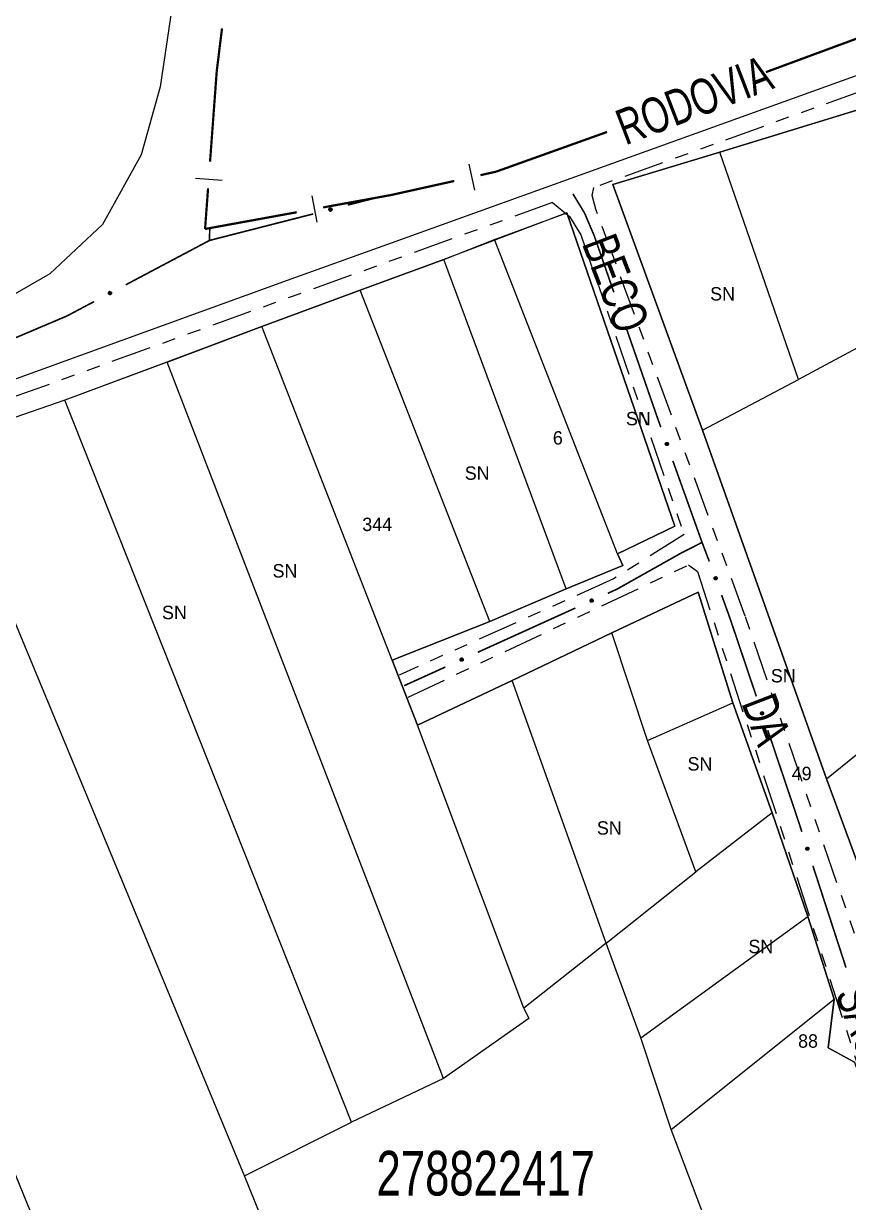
# Model space of a CAD drawing. Extents: x 204373 to 205952, y 4873300 to 4875179.
# Drawn here: x 205253.5 to 205346, y 4874860.3 to 4874992.3 of the extents above; entities that cross this region are included whole.
import ezdxf
from ezdxf.enums import TextEntityAlignment as Align

# ---------------------------------------------------------------- set-up
doc = ezdxf.new("R2010")
doc.units = 0
doc.header["$LTSCALE"] = 1.5
doc.header["$MEASUREMENT"] = 0
doc.linetypes.add('TRACO_25', pattern=[8, 3, -1, 1, -1, 1, -1])
for name, color, linetype in [('CD_MALHA_LOTES', 7, 'CONTINUOUS'), ('CD_TXT_QUADRA', 255, 'CONTINUOUS'), ('LM-LIM-SETORES-BAIRROS', 250, 'CONTINUOUS'), ('RU-QUADRA', 220, 'CONTINUOUS'), ('SV-EIXO-RUA-N-PAV', 6, 'CONTINUOUS'), ('SV-EIXO-RUA-PAV', 20, 'CONTINUOUS'), ('SV-FX-DOM-EST', 20, 'CONTINUOUS'), ('SV-ROD-ESTADUAIS', 20, 'CONTINUOUS'), ('SV-RUA-NAO-PAV', 7, 'CONTINUOUS'), ('SV-RUA-PAVIM', 7, 'CONTINUOUS'), ('SV-TXT-ROD-EST', 7, 'CONTINUOUS'), ('SV-TXT-RUA-PAV', 7, 'CONTINUOUS'), ('Th_NmrPort', 1, 'CONTINUOUS')]:
    doc.layers.add(name, color=color, linetype=linetype)
doc.styles.add('ARIAL', font='ARIAL.SHX')

msp = doc.modelspace()

# ---------------------------------------------------------------- linework, layer by layer
at = {"layer": 'CD_MALHA_LOTES', "linetype": 'Continuous', "flags": 128}
for points in [[(205331.543419, 4874977.899523), (205352.499932, 4874984.336166)], [(205319.568269, 4874974.306978), (205331.543419, 4874977.899523)], [(205340.375092, 4874952.452329), (205331.543419, 4874977.899523)], [(205329.597457, 4874946.764133), (205319.568269, 4874974.306978)], [(205306.308466, 4874968.150073), (205314.411558, 4874971.135422)], [(205314.411558, 4874971.135422), (205326.495115, 4874936.022025)], [(205300.622086, 4874965.875521), (205306.308466, 4874968.150073)], [(205320.097938, 4874932.915688), (205306.308466, 4874968.150073)], [(205291.239558, 4874962.463693), (205300.622086, 4874965.875521)], [(205314.31258, 4874928.982946), (205300.622086, 4874965.875521)], [(205280.220984, 4874958.399775), (205291.239558, 4874962.463693)], [(205305.761176, 4874925.334347), (205291.239558, 4874962.463693)], [(205269.607221, 4874954.402946), (205280.220984, 4874958.399775)], [(205294.815379, 4874921.001636), (205280.220984, 4874958.399775)], [(205352.050864, 4874958.739283), (205340.375092, 4874952.452329)], [(205269.607221, 4874954.402946), (205258.15269, 4874950.141309)], [(205300.573324, 4874874.139944), (205269.607221, 4874954.402946)], [(205329.597457, 4874946.764133), (205340.375092, 4874952.452329)], [(205258.15269, 4874950.141309), (205244.215009, 4874945.304738)], [(205290.286787, 4874869.22823), (205258.15269, 4874950.141309)], [(205343.518569, 4874907.695206), (205329.597457, 4874946.764133)], [(205278.284895, 4874863.227284), (205244.215009, 4874945.304738)], [(205326.495115, 4874936.022025), (205320.097938, 4874932.915688)], [(205320.097938, 4874932.915688), (205320.666576, 4874931.61508)], [(205320.666576, 4874931.61508), (205314.31258, 4874928.982946)], [(205314.31258, 4874928.982946), (205305.761176, 4874925.334347)], [(205319.443422, 4874924.080141), (205329.135013, 4874928.64089)], [(205329.135013, 4874928.64089), (205333.011649, 4874916.21285)], [(205305.761176, 4874925.334347), (205294.815379, 4874921.001636)], [(205308.269588, 4874918.721261), (205319.443422, 4874924.080141)], [(205323.434077, 4874911.994157), (205319.443422, 4874924.080141)], [(205294.815379, 4874921.001636), (205297.665847, 4874913.704438)], [(205343.518569, 4874907.695206), (205360.13409, 4874921.16725)], [(205297.665847, 4874913.704438), (205308.269588, 4874918.721261)], [(205318.816319, 4874889.304433), (205308.269588, 4874918.721261)], [(205323.434077, 4874911.994157), (205333.011649, 4874916.21285)], [(205333.011649, 4874916.21285), (205337.40137, 4874903.898828)], [(205309.580803, 4874882.007235), (205297.665847, 4874913.704438)], [(205328.849966, 4874897.285743), (205323.434077, 4874911.994157)], [(205349.955212, 4874890.181549), (205343.518569, 4874907.695206)], [(205337.40137, 4874903.898828), (205328.849966, 4874897.285743)], [(205337.40137, 4874903.898828), (205341.392025, 4874892.268919)], [(205318.816319, 4874889.304433), (205328.849966, 4874897.285743)], [(205322.692955, 4874878.700692), (205341.392025, 4874892.268919)], [(205341.392025, 4874892.268919), (205344.356511, 4874883.033403)], [(205318.816319, 4874889.304433), (205309.580803, 4874882.007235)], [(205322.692955, 4874878.700692), (205318.816319, 4874889.304433)], [(205326.113517, 4874868.439008), (205344.356511, 4874883.033403)], [(205344.356511, 4874883.033403), (205343.672399, 4874877.560505), (205346.636885, 4874875.964243), (205353.478008, 4874856.124987), (205353.478008, 4874853.844612), (205353.021934, 4874852.020313), (205351.197634, 4874850.880126), (205335.235014, 4874844.26704)], [(205309.580803, 4874882.007235), (205310.150896, 4874880.867048)], [(205310.150896, 4874880.867048), (205300.573324, 4874874.139944)], [(205326.113517, 4874868.439008), (205322.692955, 4874878.700692)], [(205300.573324, 4874874.139944), (205290.286787, 4874869.22823)], [(205278.284895, 4874863.227284), (205290.286787, 4874869.22823)], [(205335.235014, 4874844.26704), (205326.113517, 4874868.439008)], [(205251.377428, 4874866.324547), (205257.571953, 4874851.225392)], [(205293.190471, 4874826.447293), (205278.284895, 4874863.227284)]]:
    msp.add_lwpolyline(points, dxfattribs=at)
at = {"layer": 'LM-LIM-SETORES-BAIRROS', "const_width": 0.25}
for points in [[(205350.380828, 4874991.931986), (205337.247936, 4874987.081507)], [(205275.175258, 4874986.989266), (205275.766075, 4874991.781447)], [(205274.423869, 4874976.845521), (205275.162586, 4874986.818199)], [(205275.162586, 4874986.818199), (205275.175258, 4874986.989266)], [(205337.247936, 4874987.081507), (205336.710365, 4874986.882962)], [(205318.908704, 4874980.180466), (205306.668977, 4874975.799932)], [(205306.46955, 4874975.728558), (205304.723946, 4874975.340646)], [(205306.668977, 4874975.799932), (205306.46955, 4874975.728558)], [(205273.865873, 4874969.312573), (205274.202254, 4874973.853718)], [(205301.795385, 4874974.689854), (205294.962076, 4874973.17134)], [(205294.685089, 4874973.109788), (205287.094062, 4874971.725261)], [(205294.962076, 4874973.17134), (205294.685089, 4874973.109788)], [(205284.142749, 4874971.186971), (205274.305042, 4874969.392672)], [(205274.305042, 4874969.392672), (205273.865873, 4874969.312573)]]:
    msp.add_lwpolyline(points, dxfattribs=at)
at = {"layer": 'LM-LIM-SETORES-BAIRROS'}
for points in [[(205303.422363, 4874976.587996), (205304.073155, 4874973.659435)], [(205275.772028, 4874974.740178), (205272.780224, 4874974.961793)], [(205285.841146, 4874973.021487), (205286.379436, 4874970.070175)]]:
    msp.add_lwpolyline(points, dxfattribs=at)
at = {"layer": 'RU-QUADRA', "linetype": 'Continuous', "flags": 128}
msp.add_lwpolyline([(205382.587496, 4874938.381528), (205373.456444, 4874961.73307), (205370.762035, 4874968.319403), (205362.978188, 4874987.629332), (205352.499932, 4874984.336166), (205331.543419, 4874977.899523), (205319.568269, 4874974.306978), (205329.597457, 4874946.764133), (205343.518569, 4874907.695206), (205349.955212, 4874890.181549), (205355.643409, 4874874.015096), (205359.235954, 4874864.285287), (205364.475082, 4874850.513864), (205383.186254, 4874856.651129), (205397.257055, 4874862.189636), (205410.42972, 4874866.830006), (205401.148979, 4874890.929996), (205397.706123, 4874900.210737), (205393.814199, 4874909.641168), (205389.323518, 4874921.316939)], close=True, dxfattribs=at)
msp.add_lwpolyline([(205346.636885, 4874875.964243), (205343.672399, 4874877.560505), (205344.356511, 4874883.033403), (205341.392025, 4874892.268919), (205337.40137, 4874903.898828), (205333.011649, 4874916.21285), (205329.135013, 4874928.64089), (205319.443422, 4874924.080141), (205308.269588, 4874918.721261), (205297.665847, 4874913.704438), (205294.815379, 4874921.001636), (205305.761176, 4874925.334347), (205314.31258, 4874928.982946), (205320.666576, 4874931.61508), (205320.097938, 4874932.915688), (205326.495115, 4874936.022025), (205314.411558, 4874971.135422), (205300.622086, 4874965.875521), (205291.239558, 4874962.463693), (205280.220984, 4874958.399775), (205269.573845, 4874954.402946), (205258.15269, 4874950.14421), (205244.215009, 4874945.304738)], dxfattribs=at)
at = {"layer": 'SV-EIXO-RUA-N-PAV', "const_width": 0.18}
for points in [[(205315.0821, 4874973.251371), (205316.120056, 4874971.541796)], [(205316.120056, 4874971.541796), (205316.398178, 4874971.083713)], [(205316.398178, 4874971.083713), (205317.360531, 4874968.81531)], [(205317.360531, 4874968.81531), (205317.482007, 4874968.528973)], [(205317.482007, 4874968.528973), (205319.676662, 4874962.210295)], [(205320.989067, 4874958.431725), (205324.270077, 4874948.985299)], [(205324.270077, 4874948.985299), (205324.526896, 4874948.245887)], [(205324.526896, 4874948.245887), (205324.937304, 4874947.099902)], [(205326.285935, 4874943.334109), (205329.320354, 4874934.861076)], [(205329.558959, 4874934.194818), (205327.774752, 4874933.291155)], [(205329.320354, 4874934.861076), (205329.558959, 4874934.194818)], [(205329.558959, 4874934.194818), (205330.375009, 4874932.052687)], [(205327.283474, 4874933.042333), (205320.790844, 4874929.390228)], [(205327.774752, 4874933.291155), (205327.283474, 4874933.042333)], [(205320.034774, 4874928.964939), (205319.003388, 4874928.497117)], [(205320.790844, 4874929.390228), (205320.034774, 4874928.964939)], [(205331.749721, 4874928.296491), (205332.426681, 4874926.414544)], [(205315.360608, 4874926.844801), (205304.432266, 4874921.887852)], [(205332.426681, 4874926.414544), (205332.73303, 4874925.562894)], [(205332.73303, 4874925.562894), (205335.640717, 4874916.945293)], [(205300.789485, 4874920.235536), (205296.236009, 4874918.170141)], [(205296.236009, 4874918.170141), (205296.174471, 4874918.142228)], [(205336.919534, 4874913.155223), (205340.116577, 4874903.68005)], [(205340.116577, 4874903.68005), (205340.203708, 4874903.421816)], [(205340.203708, 4874903.421816), (205340.737891, 4874901.779021)], [(205341.97481, 4874897.975071), (205345.685567, 4874886.563223)]]:
    msp.add_lwpolyline(points, dxfattribs=at)
at = {"layer": 'SV-EIXO-RUA-N-PAV'}
for points in [[(205320.38971, 4874960.492854), (205320.434023, 4874960.472158), (205320.467876, 4874960.445309), (205320.489666, 4874960.414789), (205320.501889, 4874960.382798), (205320.510707, 4874960.348662), (205320.512005, 4874960.312284), (205320.504501, 4874960.271589), (205320.484052, 4874960.226991), (205320.454269, 4874960.194119), (205320.42549, 4874960.171156), (205320.392866, 4874960.15649), (205320.359561, 4874960.148479), (205320.321729, 4874960.148381), (205320.280563, 4874960.156387), (205320.236215, 4874960.178035), (205320.203207, 4874960.204585), (205320.182906, 4874960.234659), (205320.168369, 4874960.26755), (205320.159784, 4874960.302509), (205320.158716, 4874960.338225), (205320.166852, 4874960.379658), (205320.188799, 4874960.423147), (205320.214903, 4874960.456371), (205320.244684, 4874960.477089), (205320.277388, 4874960.490671), (205320.311519, 4874960.499932), (205320.348033, 4874960.502758), (205320.38971, 4874960.492854)], [(205325.666811, 4874945.389388), (205325.711322, 4874945.369118), (205325.745431, 4874945.342595), (205325.767513, 4874945.312286), (205325.780043, 4874945.280414), (205325.789188, 4874945.246364), (205325.790835, 4874945.21), (205325.783723, 4874945.169235), (205325.763703, 4874945.124442), (205325.734236, 4874945.091286), (205325.70568, 4874945.068047), (205325.673198, 4874945.053069), (205325.639971, 4874945.044738), (205325.602142, 4874945.044277), (205325.560901, 4874945.051888), (205325.516347, 4874945.073109), (205325.483086, 4874945.09934), (205325.462497, 4874945.129218), (205325.447645, 4874945.161968), (205325.438725, 4874945.196843), (205325.437314, 4874945.232548), (205325.445052, 4874945.274057), (205325.466579, 4874945.317754), (205325.492363, 4874945.351227), (205325.521944, 4874945.37223), (205325.554516, 4874945.386126), (205325.588556, 4874945.395714), (205325.625041, 4874945.398891), (205325.666811, 4874945.389388)], [(205331.127712, 4874930.350898), (205331.172251, 4874930.330691), (205331.206397, 4874930.304216), (205331.228522, 4874930.273938), (205331.241096, 4874930.242084), (205331.25029, 4874930.208047), (205331.251987, 4874930.171685), (205331.244932, 4874930.13091), (205331.224975, 4874930.086089), (205331.195556, 4874930.052892), (205331.167031, 4874930.029613), (205331.134571, 4874930.014589), (205331.101356, 4874930.006212), (205331.063527, 4874930.005697), (205331.022275, 4874930.01325), (205330.977692, 4874930.034409), (205330.944394, 4874930.060593), (205330.923763, 4874930.090442), (205330.908865, 4874930.123171), (205330.899896, 4874930.158033), (205330.898435, 4874930.193736), (205330.906114, 4874930.235256), (205330.927581, 4874930.278983), (205330.953318, 4874930.312493), (205330.982869, 4874930.333537), (205331.015421, 4874930.347479), (205331.049448, 4874930.357115), (205331.085929, 4874930.360343), (205331.127712, 4874930.350898)], [(205317.358319, 4874927.63006), (205317.34176, 4874927.58404), (205317.318118, 4874927.547875), (205317.289718, 4874927.523386), (205317.258978, 4874927.50829), (205317.225791, 4874927.496388), (205317.189684, 4874927.491771), (205317.148474, 4874927.495523), (205317.102193, 4874927.51181), (205317.066736, 4874927.538463), (205317.041238, 4874927.565023), (205317.023651, 4874927.596169), (205317.012629, 4874927.628603), (205317.009073, 4874927.666268), (205317.013283, 4874927.707993), (205317.030787, 4874927.754134), (205317.054208, 4874927.789431), (205317.0823, 4874927.812396), (205317.113725, 4874927.829878), (205317.147752, 4874927.841623), (205317.183222, 4874927.845952), (205317.225225, 4874927.841637), (205317.270538, 4874927.823758), (205317.306009, 4874927.8008), (205317.329362, 4874927.773037), (205317.345877, 4874927.741712), (205317.358219, 4874927.70857), (205317.364372, 4874927.672468), (205317.358319, 4874927.63006)], [(205302.787196, 4874921.020796), (205302.770637, 4874920.974776), (205302.746995, 4874920.93861), (205302.718595, 4874920.914121), (205302.687856, 4874920.899025), (205302.654668, 4874920.887123), (205302.618561, 4874920.882506), (205302.577351, 4874920.886258), (205302.53107, 4874920.902545), (205302.495613, 4874920.929199), (205302.470115, 4874920.955758), (205302.452529, 4874920.986905), (205302.441507, 4874921.019338), (205302.437951, 4874921.057003), (205302.442161, 4874921.098728), (205302.459664, 4874921.144869), (205302.483085, 4874921.180166), (205302.511177, 4874921.203131), (205302.542602, 4874921.220614), (205302.57663, 4874921.232358), (205302.612099, 4874921.236687), (205302.654103, 4874921.232372), (205302.699415, 4874921.214493), (205302.734886, 4874921.191535), (205302.75824, 4874921.163773), (205302.774754, 4874921.132447), (205302.787097, 4874921.099306), (205302.793249, 4874921.063203), (205302.787196, 4874921.020796)], [(205336.338493, 4874915.221591), (205336.382622, 4874915.200502), (205336.416235, 4874915.173354), (205336.437753, 4874915.142642), (205336.449692, 4874915.110544), (205336.458207, 4874915.07633), (205336.459181, 4874915.039942), (205336.451317, 4874914.999316), (205336.430473, 4874914.954901), (205336.400399, 4874914.922295), (205336.371417, 4874914.899587), (205336.338664, 4874914.885212), (205336.305289, 4874914.877497), (205336.267458, 4874914.877734), (205336.226365, 4874914.886106), (205336.182211, 4874914.908147), (205336.14944, 4874914.934988), (205336.129406, 4874914.965241), (205336.115162, 4874914.99826), (205336.106888, 4874915.033293), (205336.106137, 4874915.069018), (205336.11464, 4874915.110378), (205336.136972, 4874915.153669), (205336.16337, 4874915.18666), (205336.193334, 4874915.207113), (205336.226157, 4874915.220404), (205336.260369, 4874915.229362), (205336.296906, 4874915.231865), (205336.338493, 4874915.221591)], [(205341.416605, 4874900.047724), (205341.460498, 4874900.02615), (205341.49381, 4874899.998632), (205341.514988, 4874899.967684), (205341.526572, 4874899.935457), (205341.534709, 4874899.901152), (205341.535282, 4874899.864755), (205341.52697, 4874899.824218), (205341.505637, 4874899.780035), (205341.475205, 4874899.747763), (205341.445974, 4874899.725377), (205341.413065, 4874899.711364), (205341.379607, 4874899.704017), (205341.34178, 4874899.704672), (205341.300782, 4874899.713497), (205341.256874, 4874899.736023), (205341.224401, 4874899.763225), (205341.204702, 4874899.793697), (205341.190824, 4874899.826871), (205341.182936, 4874899.861994), (205341.18258, 4874899.897725), (205341.191539, 4874899.938988), (205341.214347, 4874899.98203), (205341.241107, 4874900.014728), (205341.271295, 4874900.034849), (205341.304263, 4874900.047777), (205341.338571, 4874900.056357), (205341.375134, 4874900.058456), (205341.416605, 4874900.047724)]]:
    msp.add_lwpolyline(points, close=True, dxfattribs=at)
for points in [[(205320.158716, 4874960.338225), (205320.236215, 4874960.178035)], [(205320.159784, 4874960.302509), (205320.203207, 4874960.204585)], [(205320.161274, 4874960.316476), (205320.217144, 4874960.19721)], [(205320.166839, 4874960.354521), (205320.255405, 4874960.174387)], [(205320.166852, 4874960.379658), (205320.280563, 4874960.156387)], [(205320.180531, 4874960.398277), (205320.299663, 4874960.155092)], [(205320.188799, 4874960.423147), (205320.321729, 4874960.148381)], [(205320.201617, 4874960.43738), (205320.338102, 4874960.152553)], [(205320.214903, 4874960.456371), (205320.359561, 4874960.148479)], [(205320.230206, 4874960.463199), (205320.374749, 4874960.155171)], [(205320.244684, 4874960.477089), (205320.392866, 4874960.15649)], [(205320.261481, 4874960.481284), (205320.406133, 4874960.164626)], [(205320.277388, 4874960.490671), (205320.42549, 4874960.171156)], [(205320.296731, 4874960.492083), (205320.439932, 4874960.187922)], [(205320.311519, 4874960.499932), (205320.454269, 4874960.194119)], [(205320.331194, 4874960.496831), (205320.468073, 4874960.21503)], [(205320.348033, 4874960.502758), (205320.484052, 4874960.226991)], [(205320.367448, 4874960.496422), (205320.491343, 4874960.252002)], [(205320.38971, 4874960.492854), (205320.504501, 4874960.271589)], [(205320.413389, 4874960.4806), (205320.505429, 4874960.298784)], [(205320.434023, 4874960.472158), (205320.512005, 4874960.312284)], [(205320.453387, 4874960.456936), (205320.50752, 4874960.338512)], [(205320.467876, 4874960.445309), (205320.510707, 4874960.348662)], [(205325.437314, 4874945.232548), (205325.516347, 4874945.073109)], [(205325.438725, 4874945.196843), (205325.483086, 4874945.09934)], [(205325.440081, 4874945.210824), (205325.497093, 4874945.0921)], [(205325.445052, 4874945.274057), (205325.560901, 4874945.051888)], [(205325.445279, 4874945.24892), (205325.535571, 4874945.069646)], [(205325.45855, 4874945.292806), (205325.580013, 4874945.050776)], [(205325.466579, 4874945.317754), (205325.602142, 4874945.044277)], [(205325.47926, 4874945.332109), (205325.618474, 4874945.048607)], [(205325.492363, 4874945.351227), (205325.639971, 4874945.044738)], [(205325.5076, 4874945.358202), (205325.655095, 4874945.051576)], [(205325.521944, 4874945.37223), (205325.673198, 4874945.053069)], [(205325.5387, 4874945.376586), (205325.686386, 4874945.061333)], [(205325.554516, 4874945.386126), (205325.70568, 4874945.068047)], [(205325.573845, 4874945.387723), (205325.71996, 4874945.084951)], [(205325.588556, 4874945.395714), (205325.734236, 4874945.091286)], [(205325.608261, 4874945.392802), (205325.747839, 4874945.112328)], [(205325.625041, 4874945.398891), (205325.763703, 4874945.124442)], [(205325.644517, 4874945.392742), (205325.770754, 4874945.149522)], [(205325.666811, 4874945.389388), (205325.783723, 4874945.169235)], [(205325.690608, 4874945.377361), (205325.784389, 4874945.196438)], [(205325.711322, 4874945.369118), (205325.790835, 4874945.21)], [(205325.730831, 4874945.354082), (205325.786098, 4874945.236183)], [(205325.745431, 4874945.342595), (205325.789188, 4874945.246364)], [(205330.898435, 4874930.193736), (205330.977692, 4874930.034409)], [(205330.899896, 4874930.158033), (205330.944394, 4874930.060593)], [(205330.901232, 4874930.172016), (205330.958411, 4874930.053373)], [(205330.906114, 4874930.235256), (205331.022275, 4874930.01325)], [(205330.906377, 4874930.21012), (205330.996921, 4874930.030972)], [(205330.919587, 4874930.254024), (205331.041389, 4874930.012165)], [(205330.927581, 4874930.278983), (205331.063527, 4874930.005697)], [(205330.940241, 4874930.293357), (205331.079853, 4874930.01005)], [(205330.953318, 4874930.312493), (205331.101356, 4874930.006212)], [(205330.968544, 4874930.319489), (205331.11647, 4874930.01307)], [(205330.982869, 4874930.333537), (205331.134571, 4874930.014589)], [(205330.999618, 4874930.337917), (205331.147747, 4874930.022871)], [(205331.015421, 4874930.347479), (205331.167031, 4874930.029613)], [(205331.034748, 4874930.349104), (205331.181288, 4874930.046537)], [(205331.049448, 4874930.357115), (205331.195556, 4874930.052892)], [(205331.069156, 4874930.35423), (205331.209129, 4874930.073953)], [(205331.085929, 4874930.360343), (205331.224975, 4874930.086089)], [(205331.105413, 4874930.354221), (205331.231991, 4874930.111179)], [(205331.127712, 4874930.350898), (205331.244932, 4874930.13091)], [(205331.151525, 4874930.338906), (205331.24556, 4874930.158114)], [(205331.172251, 4874930.330691), (205331.251987, 4874930.171685)], [(205331.191781, 4874930.315683), (205331.247214, 4874930.197862)], [(205331.206397, 4874930.304216), (205331.25029, 4874930.208047)], [(205317.270538, 4874927.823758), (205317.009073, 4874927.666268)], [(205317.306009, 4874927.8008), (205317.012629, 4874927.628603)], [(205317.225225, 4874927.841637), (205317.013283, 4874927.707993)], [(205317.245017, 4874927.829718), (205317.01374, 4874927.688854)], [(205317.285883, 4874927.812295), (205317.014725, 4874927.650344)], [(205317.314207, 4874927.786185), (205317.020682, 4874927.61409)], [(205317.329362, 4874927.773037), (205317.023651, 4874927.596169)], [(205317.200192, 4874927.839353), (205317.028908, 4874927.734691)], [(205317.183222, 4874927.845952), (205317.030787, 4874927.754134)], [(205317.335076, 4874927.756694), (205317.032967, 4874927.583702)], [(205317.345877, 4874927.741712), (205317.041238, 4874927.565023)], [(205317.161797, 4874927.841416), (205317.048138, 4874927.774878)], [(205317.147752, 4874927.841623), (205317.054208, 4874927.789431)], [(205317.349052, 4874927.722579), (205317.059254, 4874927.552174)], [(205317.358219, 4874927.70857), (205317.066736, 4874927.538463)], [(205317.35693, 4874927.688694), (205317.088821, 4874927.526629)], [(205317.364372, 4874927.672468), (205317.102193, 4874927.51181)], [(205317.359837, 4874927.652555), (205317.127766, 4874927.506835)], [(205317.358319, 4874927.63006), (205317.148474, 4874927.495523)], [(205317.348281, 4874927.60536), (205317.17564, 4874927.497085)], [(205317.34176, 4874927.58404), (205317.189684, 4874927.491771)], [(205317.328372, 4874927.563366), (205317.215392, 4874927.498635)], [(205317.318118, 4874927.547875), (205317.225791, 4874927.496388)], [(205302.699415, 4874921.214493), (205302.437951, 4874921.057003)], [(205302.734886, 4874921.191535), (205302.441507, 4874921.019338)], [(205302.654103, 4874921.232372), (205302.442161, 4874921.098728)], [(205302.673894, 4874921.220453), (205302.442617, 4874921.079589)], [(205302.71476, 4874921.20303), (205302.443602, 4874921.04108)], [(205302.743084, 4874921.176921), (205302.449559, 4874921.004825)], [(205302.75824, 4874921.163773), (205302.452529, 4874920.986905)], [(205302.629069, 4874921.230088), (205302.457786, 4874921.125426)], [(205302.612099, 4874921.236687), (205302.459664, 4874921.144869)], [(205302.763953, 4874921.14743), (205302.461844, 4874920.974437)], [(205302.774754, 4874921.132447), (205302.470115, 4874920.955758)], [(205302.590675, 4874921.232151), (205302.477015, 4874921.165614)], [(205302.57663, 4874921.232358), (205302.483085, 4874921.180166)], [(205302.777929, 4874921.113314), (205302.488131, 4874920.942909)], [(205302.787097, 4874921.099306), (205302.495613, 4874920.929199)], [(205302.785807, 4874921.079429), (205302.517698, 4874920.917364)], [(205302.793249, 4874921.063203), (205302.53107, 4874920.902545)], [(205302.788714, 4874921.04329), (205302.556643, 4874920.89757)], [(205302.787196, 4874921.020796), (205302.577351, 4874920.886258)], [(205302.777158, 4874920.996095), (205302.604517, 4874920.88782)], [(205302.770637, 4874920.974776), (205302.618561, 4874920.882506)], [(205302.757249, 4874920.954101), (205302.644269, 4874920.88937)], [(205302.746995, 4874920.93861), (205302.654668, 4874920.887123)], [(205336.106137, 4874915.069018), (205336.182211, 4874914.908147)], [(205336.106888, 4874915.033293), (205336.14944, 4874914.934988)], [(205336.108502, 4874915.047247), (205336.16331, 4874914.92749)], [(205336.114404, 4874915.085241), (205336.201368, 4874914.904329)], [(205336.11464, 4874915.110378), (205336.226365, 4874914.886106)], [(205336.128483, 4874915.128874), (205336.245453, 4874914.884641)], [(205336.136972, 4874915.153669), (205336.267458, 4874914.877734)], [(205336.149916, 4874915.167788), (205336.283867, 4874914.881761)], [(205336.16337, 4874915.18666), (205336.305289, 4874914.877497)], [(205336.178733, 4874915.193352), (205336.320537, 4874914.884053)], [(205336.193334, 4874915.207113), (205336.338664, 4874914.885212)], [(205336.210167, 4874915.211159), (205336.352003, 4874914.89323)], [(205336.226157, 4874915.220404), (205336.371417, 4874914.899587)], [(205336.245512, 4874915.221645), (205336.386007, 4874914.916225)], [(205336.260369, 4874915.229362), (205336.400399, 4874914.922295)], [(205336.280016, 4874915.226087), (205336.414388, 4874914.943082)], [(205336.296906, 4874915.231865), (205336.430473, 4874914.954901)], [(205336.316265, 4874915.225356), (205336.437986, 4874914.979846)], [(205336.338493, 4874915.221591), (205336.451317, 4874914.999316)], [(205336.362063, 4874915.209127), (205336.452486, 4874915.026502)], [(205336.382622, 4874915.200502), (205336.459181, 4874915.039942)], [(205336.40185, 4874915.185109), (205336.454929, 4874915.066209)], [(205336.416235, 4874915.173354), (205336.458207, 4874915.07633)], [(205341.18258, 4874899.897725), (205341.256874, 4874899.736023)], [(205341.182936, 4874899.861994), (205341.224401, 4874899.763225)], [(205341.184704, 4874899.875929), (205341.238188, 4874899.755574)], [(205341.191025, 4874899.913855), (205341.275987, 4874899.731994)], [(205341.191539, 4874899.938988), (205341.300782, 4874899.713497)], [(205341.205585, 4874899.957331), (205341.319853, 4874899.711822)], [(205341.214347, 4874899.98203), (205341.34178, 4874899.704672)], [(205341.227446, 4874899.996005), (205341.358233, 4874899.708518)], [(205341.241107, 4874900.014728), (205341.379607, 4874899.704017)], [(205341.256543, 4874900.02125), (205341.394925, 4874899.710405)], [(205341.271295, 4874900.034849), (205341.413065, 4874899.711364)], [(205341.288172, 4874900.038709), (205341.426491, 4874899.719235)], [(205341.304263, 4874900.047777), (205341.445974, 4874899.725377)], [(205341.32363, 4874900.048804), (205341.460747, 4874899.741852)], [(205341.338571, 4874900.056357), (205341.475205, 4874899.747763)], [(205341.358181, 4874900.052865), (205341.489422, 4874899.768395)], [(205341.375134, 4874900.058456), (205341.505637, 4874899.780035)], [(205341.39442, 4874900.051735), (205341.513424, 4874899.804896)], [(205341.416605, 4874900.047724), (205341.52697, 4874899.824218)], [(205341.440037, 4874900.035001), (205341.528438, 4874899.851389)], [(205341.460498, 4874900.02615), (205341.535282, 4874899.864755)], [(205341.479556, 4874900.010545), (205341.53132, 4874899.891067)], [(205341.49381, 4874899.998632), (205341.534709, 4874899.901152)]]:
    msp.add_lwpolyline(points, dxfattribs=at)
at = {"layer": 'SV-EIXO-RUA-PAV', "const_width": 0.18}
for points in [[(205289.858346, 4874971.988602), (205292.764876, 4874972.731625)], [(205292.764876, 4874972.731625), (205293.146256, 4874972.82912)], [(205274.356852, 4874968.025814), (205285.982972, 4874970.997905)], [(205274.367939, 4874968.409825), (205274.356852, 4874968.025814)], [(205274.396798, 4874969.409408), (205274.367939, 4874968.409825)], [(205274.356852, 4874968.025814), (205264.976761, 4874963.054927)], [(205261.442382, 4874961.181918), (205258.791597, 4874959.777161)], [(205258.394642, 4874959.566798), (205250.522046, 4874956.229502)], [(205258.791597, 4874959.777161), (205258.394642, 4874959.566798)]]:
    msp.add_lwpolyline(points, dxfattribs=at)
at = {"layer": 'SV-EIXO-RUA-PAV'}
for points in [[(205287.754191, 4874971.564319), (205287.778533, 4874971.606739), (205287.808128, 4874971.63822), (205287.840369, 4874971.657372), (205287.873273, 4874971.666867), (205287.908029, 4874971.67279), (205287.944387, 4874971.67103), (205287.984309, 4874971.660138), (205288.027034, 4874971.636019), (205288.05729, 4874971.603582), (205288.077758, 4874971.572977), (205288.089634, 4874971.539238), (205288.094822, 4874971.505378), (205288.091745, 4874971.467671), (205288.080312, 4874971.427322), (205288.055019, 4874971.384947), (205288.025794, 4874971.354284), (205287.994122, 4874971.336578), (205287.960127, 4874971.324853), (205287.924571, 4874971.319231), (205287.888891, 4874971.321164), (205287.848287, 4874971.332749), (205287.806794, 4874971.358267), (205287.775877, 4874971.387067), (205287.757731, 4874971.418482), (205287.746942, 4874971.45221), (205287.740577, 4874971.486998), (205287.740825, 4874971.52362), (205287.754191, 4874971.564319)], [(205263.388072, 4874962.088435), (205263.374372, 4874962.041484), (205263.352997, 4874962.003934), (205263.326154, 4874961.977747), (205263.2964, 4874961.960791), (205263.264007, 4874961.946872), (205263.228252, 4874961.940045), (205263.186889, 4874961.941258), (205263.139695, 4874961.954671), (205263.102668, 4874961.979096), (205263.075586, 4874962.004038), (205263.056119, 4874962.034046), (205263.043125, 4874962.065741), (205263.037261, 4874962.103116), (205263.0389, 4874962.145021), (205263.053535, 4874962.19215), (205263.074743, 4874962.228819), (205263.101372, 4874962.253467), (205263.131663, 4874962.272847), (205263.164904, 4874962.286661), (205263.200041, 4874962.29316), (205263.24223, 4874962.291434), (205263.288555, 4874962.276373), (205263.32537, 4874962.255638), (205263.350385, 4874962.229363), (205263.368794, 4874962.199111), (205263.383149, 4874962.16679), (205263.391508, 4874962.131134), (205263.388072, 4874962.088435)]]:
    msp.add_lwpolyline(points, close=True, dxfattribs=at)
for points in [[(205287.740577, 4874971.486998), (205288.05729, 4874971.603582)], [(205287.740825, 4874971.52362), (205288.027034, 4874971.636019)], [(205287.745319, 4874971.506343), (205288.037612, 4874971.619092)], [(205287.746942, 4874971.45221), (205288.077758, 4874971.572977)], [(205287.747157, 4874971.471603), (205288.062263, 4874971.588775)], [(205287.748768, 4874971.542435), (205288.002723, 4874971.645383)], [(205287.754191, 4874971.564319), (205287.984309, 4874971.660138)], [(205287.75496, 4874971.435571), (205288.082639, 4874971.553141)], [(205287.757731, 4874971.418482), (205288.089634, 4874971.539238)], [(205287.768389, 4874971.586887), (205287.957287, 4874971.663344)], [(205287.770357, 4874971.402889), (205288.089428, 4874971.521074)], [(205287.775877, 4874971.387067), (205288.094822, 4874971.505378)], [(205287.778533, 4874971.606739), (205287.944387, 4874971.67103)], [(205287.793686, 4874971.372234), (205288.088961, 4874971.484336)], [(205287.795326, 4874971.624758), (205287.917875, 4874971.668762)], [(205287.806794, 4874971.358267), (205288.091745, 4874971.467671)], [(205287.808128, 4874971.63822), (205287.908029, 4874971.67279)], [(205287.830881, 4874971.347941), (205288.083206, 4874971.446247)], [(205287.848287, 4874971.332749), (205288.080312, 4874971.427322)], [(205287.873335, 4874971.330626), (205288.060265, 4874971.403764)], [(205287.888891, 4874971.321164), (205288.055019, 4874971.384947)], [(205287.910778, 4874971.321888), (205288.034312, 4874971.367552)], [(205287.924571, 4874971.319231), (205288.025794, 4874971.354284)], [(205263.288555, 4874962.276373), (205263.037261, 4874962.103116)], [(205263.24223, 4874962.291434), (205263.0389, 4874962.145021)], [(205263.262716, 4874962.280754), (205263.040531, 4874962.125946)], [(205263.32537, 4874962.255638), (205263.043125, 4874962.065741)], [(205263.304576, 4874962.265874), (205263.043881, 4874962.08757)], [(205263.334451, 4874962.241555), (205263.052054, 4874962.05175)], [(205263.217384, 4874962.287616), (205263.052855, 4874962.172628)], [(205263.200041, 4874962.29316), (205263.053535, 4874962.19215)], [(205263.350385, 4874962.229363), (205263.056119, 4874962.034046)], [(205263.357092, 4874962.213402), (205263.066182, 4874962.022174)], [(205263.178936, 4874962.287317), (205263.069579, 4874962.213921)], [(205263.164904, 4874962.286661), (205263.074743, 4874962.228819)], [(205263.368794, 4874962.199111), (205263.075586, 4874962.004038)], [(205263.373138, 4874962.180209), (205263.094357, 4874961.992321)], [(205263.383149, 4874962.16679), (205263.102668, 4874961.979096)], [(205263.383083, 4874962.146872), (205263.125438, 4874961.96864)], [(205263.391508, 4874962.131134), (205263.139695, 4874961.954671)], [(205263.388205, 4874962.11098), (205263.165525, 4874961.951277)], [(205263.388072, 4874962.088435), (205263.186889, 4874961.941258)], [(205263.37957, 4874962.063164), (205263.213908, 4874961.944487)], [(205263.374372, 4874962.041484), (205263.228252, 4874961.940045)], [(205263.362279, 4874962.020026), (205263.25349, 4874961.948476)], [(205263.352997, 4874962.003934), (205263.264007, 4874961.946872)]]:
    msp.add_lwpolyline(points, dxfattribs=at)
at = {"layer": 'SV-FX-DOM-EST', "linetype": 'TRACO_25'}
for points in [[(205362.261196, 4874990.215371, 6.380766), (205359.002977, 4874988.949959, 8.238495), (205317.44092, 4874973.947415, 8.238495)], [(205312.81669, 4874972.278219, 8.238495), (205248.258696, 4874948.974894, 8.535731), (205206.719089, 4874933.864801, 8.535731)]]:
    msp.add_polyline3d(points, dxfattribs=at)
at = {"layer": 'SV-ROD-ESTADUAIS', "linetype": 'Continuous'}
msp.add_polyline3d([(205796.764793, 4875160.201028, 9.44499), (205793.071295, 4875159.315847, 9.44499), (205773.394142, 4875153.432054, 8.929202), (205753.508058, 4875146.371774, 8.47891), (205741.740822, 4875141.889276, 8.020432), (205699.465086, 4875125.206169, 8.288033), (205614.83703, 4875091.799457, 6.133069), (205513.898154, 4875051.661165, 5.563365), (205438.148358, 4875021.472355, 6.331226), (205350.858763, 4874987.919611, 8.535731), (205295.64072, 4874968.065031, 8.535731)], dxfattribs=at)
at = {"layer": 'SV-RUA-NAO-PAV', "linetype": 'TRACO_25'}
for points in [[(205362.261196, 4874990.215371, 7.966028), (205364.839639, 4874988.215273, 7.966028), (205365.824946, 4874985.714436, 7.941258), (205397.479805, 4874908.429647, 8.709119), (205412.35928, 4874867.971615, 9.006355), (205412.327652, 4874864.398215, 9.006355), (205410.657286, 4874860.638973, 9.006355), (205408.446906, 4874858.47035, 9.006355), (205372.2182, 4874845.826737, 9.749447), (205366.023617, 4874845.960801, 9.749447), (205362.587672, 4874847.603966, 9.749447), (205360.297699, 4874850.670809, 9.798986), (205334.392591, 4874925.938222, 9.179744), (205317.644573, 4874971.547966, 8.510962), (205317.22981, 4874973.0619, 8.510962), (205317.44092, 4874973.947415, 8.535731)], [(205312.81669, 4874972.278219, 8.585271), (205314.690256, 4874970.695054, 8.585271), (205315.98178, 4874968.644326, 8.585271), (205327.557069, 4874935.065446, 8.585271), (205319.636943, 4874930.104687, 8.585271), (205295.619088, 4874919.330322, 8.585271)], [(205296.629185, 4874916.861197, 8.585271), (205328.054416, 4874931.675949, 9.303593), (205329.046882, 4874930.921471, 9.303593), (205353.981636, 4874854.153218, 9.947605), (205353.606565, 4874851.614908, 9.947605), (205350.966943, 4874849.324508, 9.972375), (205292.208039, 4874823.73161, 9.848526), (205259.325261, 4874810.395278, 10.294381), (205256.809101, 4874810.013076, 10.294381), (205255.411401, 4874810.873199, 10.170532)]]:
    msp.add_polyline3d(points, dxfattribs=at)
at = {"layer": 'SV-RUA-PAVIM', "linetype": 'Continuous'}
for points in [[(205296.488647, 4875158.986065, 7.049548), (205293.185288, 4875153.257667, 7.049548), (205291.796877, 4875144.361713, 6.90093), (205277.078431, 4875040.813262, 7.569712), (205268.854284, 4874985.221845, 8.065106), (205266.696529, 4874977.616676, 8.139416), (205262.370951, 4874969.805499, 8.114646), (205256.453869, 4874964.299556, 8.065106), (205248.859262, 4874959.916814, 8.238495), (205144.171601, 4874921.293836, 8.238495), (205007.282867, 4874872.631693, 7.272475), (204896.35627, 4874834.822704, 6.826621), (204758.009525, 4874789.320206, 6.702772), (204637.405725, 4874750.426916, 4.820273)], [(205295.64072, 4874968.065031, 8.535731), (205283.068845, 4874963.544601, 8.684349), (205208.499821, 4874936.496287, 8.684349), (205207.868403, 4874935.665952, 8.238495), (205206.719089, 4874933.864801, 8.188955), (205206.374547, 4874931.930207, 8.188955), (205206.879133, 4874929.182246, 8.188955), (205255.411401, 4874810.873199, 10.442999)]]:
    msp.add_polyline3d(points, dxfattribs=at)

# ---------------------------------------------------------------- texts
at = {"layer": 'CD_TXT_QUADRA', "style": 'ARIAL', "width": 0.7}
msp.add_text('278822417', height=5, dxfattribs=at).set_placement((205293.084049, 4874861.027285))
at = {"layer": 'SV-TXT-ROD-EST', "style": 'ARIAL', "width": 0.7}
msp.add_text('RODOVIA', height=4, rotation=21, dxfattribs=at).set_placement((205320.965344, 4874978.661597))
at = {"layer": 'SV-TXT-RUA-PAV', "style": 'ARIAL', "width": 0.7}
for s, p in [('BECO', (205316.060093, 4874967.672032)), ('DA', (205333.922966, 4874916.184929)), ('SAUDADE', (205344.430538, 4874883.611455))]:
    msp.add_text(s, height=4, rotation=291, dxfattribs=at).set_placement(p)
at = {"layer": 'Th_NmrPort', "color": 1}
for s, p in [('SN', (205330.462528, 4874962.04762)), ('SN', (205321.021857, 4874948.065493)), ('6', (205312.838361, 4874945.911672)), ('SN', (205302.966681, 4874941.963)), ('344', (205291.479635, 4874936.219477)), ('SN', (205281.428469, 4874931.014409)), ('SN', (205269.043998, 4874926.347797)), ('SN', (205337.265258, 4874919.258136)), ('SN', (205327.932033, 4874909.386455)), ('49', (205339.598565, 4874908.309545)), ('SN', (205317.774201, 4874902.207052)), ('SN', (205334.752467, 4874888.925155)), ('88', (205340.316505, 4874878.335534))]:
    msp.add_text(s, height=1.5, dxfattribs=at).set_placement(p, align=Align.MIDDLE_LEFT)

doc.saveas('drawing.dxf')
